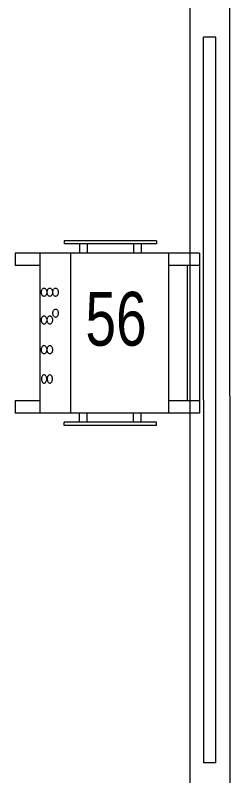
# Model space of a CAD drawing. Header units: millimetres. Extents: x 26027 to 581921, y 7230 to 233891.
# Drawn here: x 507744 to 508094, y 137499 to 138736 of the extents above; entities that cross this region are included whole.
import ezdxf

# ---------------------------------------------------------------- set-up
doc = ezdxf.new("R2010")
doc.units = ezdxf.units.MM
doc.header["$LTSCALE"] = 5
doc.layers.add('Medical Equipment and Furniture', color=252, linetype='Continuous', lineweight=0)
doc.layers.add('Medical Equipment and Furniture1', color=252, linetype='Continuous', lineweight=5)
doc.styles.add('X3G_ENTITY_257CFD', font='swisscl.ttf', dxfattribs={"height": 200})

# ---------------------------------------------------------------- blocks, each defined once
blk = doc.blocks.new('HF16786E-P')
at = {"layer": 'Medical Equipment and Furniture1'}
for p, q in [((-1.86, -0.36), (-0.28, -0.36)), ((-0.48, -0.3825), (-1.66, -0.3825)), ((-1.66, -0.3825), (-1.66, -0.4025)), ((-0.48, -0.3825), (-0.48, -0.4025)), ((-0.48, -0.4025), (-1.66, -0.4025)), ((-2.14, -0.425), (0, -0.425))]:
    blk.add_line(p, q, dxfattribs=at)
blk = doc.blocks.new('ME17423-P')
at = {"layer": 'Medical Equipment and Furniture1'}
for p, q in [((0.26, 0), (0, 0)), ((0, 0), (0, -0.3)), ((0.02, 0), (0.02, -0.05)), ((0.24, 0), (0.24, -0.05)), ((0.26, 0), (0.26, -0.3)), ((0.24, -0.02), (0.02, -0.02)), ((0.26, -0.05), (0, -0.05)), ((-0.02, -0.07), (-0.02, -0.22)), ((-0.02, -0.07), (-0.015, -0.07)), ((-0.015, -0.07), (-0.015, -0.22)), ((0.275, -0.07), (0.275, -0.22)), ((0.28, -0.07), (0.275, -0.07)), ((0.28, -0.07), (0.28, -0.22)), ((-0.015, -0.095), (0, -0.095)), ((0.275, -0.095), (0.26, -0.095)), ((-0.015, -0.1075), (0, -0.1075)), ((0.275, -0.1075), (0.26, -0.1075)), ((-0.015, -0.1825), (0, -0.1825)), ((0.275, -0.1825), (0.26, -0.1825)), ((-0.015, -0.195), (0, -0.195)), ((0.275, -0.195), (0.26, -0.195)), ((0.26, -0.21), (0, -0.21)), ((-0.02, -0.22), (-0.015, -0.22)), ((0.28, -0.22), (0.275, -0.22)), ((0.26, -0.26), (0, -0.26)), ((0.02, -0.26), (0.02, -0.3)), ((0.24, -0.26), (0.24, -0.3)), ((0.02, -0.3), (0, -0.3)), ((0.26, -0.3), (0.24, -0.3))]:
    blk.add_line(p, q, dxfattribs=at)
for points in [[(0.0623, -0.2435, -0.14448), (0.0618, -0.2451, -0.107176), (0.0603, -0.2466, -0.077753), (0.0582, -0.2475, -0.064938), (0.0555, -0.2479, -0.064938), (0.0528, -0.2475, -0.077753), (0.0508, -0.2466, -0.107176), (0.0492, -0.2451, -0.14448), (0.0488, -0.2435, -0.14448), (0.0492, -0.242, -0.107176), (0.0508, -0.2405, -0.077753), (0.0528, -0.2396, -0.064938), (0.0555, -0.2392, -0.064938), (0.0582, -0.2396, -0.077753), (0.0603, -0.2405, -0.107176), (0.0618, -0.242, -0.14448)], [(0.0623, -0.2529, -0.14448), (0.0618, -0.2544, -0.107176), (0.0603, -0.2559, -0.077753), (0.0582, -0.2568, -0.064938), (0.0555, -0.2572, -0.064938), (0.0528, -0.2568, -0.077753), (0.0508, -0.2559, -0.107176), (0.0492, -0.2544, -0.14448), (0.0488, -0.2529, -0.14448), (0.0492, -0.2513, -0.107176), (0.0508, -0.2498, -0.077753), (0.0528, -0.2489, -0.064938), (0.0555, -0.2485, -0.064938), (0.0582, -0.2489, -0.077753), (0.0603, -0.2498, -0.107176), (0.0618, -0.2513, -0.14448)]]:
    blk.add_lwpolyline(points, format="xyb", close=True, dxfattribs=at)
for centre, radius, start, end in [((0.1585, -0.2342), 0.00284, 147.1153, 180), ((0.1585, -0.2342), 0.00284, 180, 212.8847), ((0.1604, -0.2354), 0.00507, 122.6457, 147.1153), ((0.1616, -0.2373), 0.00735, 104.8618, 122.6457), ((0.1624, -0.2404), 0.0105, 90, 104.8618), ((0.1624, -0.2404), 0.0105, 75.1382, 90), ((0.1632, -0.2373), 0.00735, 57.3543, 75.1382), ((0.1645, -0.2354), 0.00507, 32.8847, 57.3543), ((0.1663, -0.2342), 0.00284, 0, 32.8847), ((0.1663, -0.2342), 0.00284, 327.1153, 0), ((0.1927, -0.2342), 0.00284, 147.1153, 180), ((0.1927, -0.2342), 0.00284, 180, 212.8847), ((0.1945, -0.2354), 0.00507, 122.6457, 147.1153), ((0.1958, -0.2373), 0.00735, 104.8618, 122.6457), ((0.1966, -0.2404), 0.0105, 90, 104.8618), ((0.1966, -0.2404), 0.0105, 75.1382, 90), ((0.1974, -0.2373), 0.00735, 57.3543, 75.1382), ((0.1986, -0.2354), 0.00507, 32.8847, 57.3543), ((0.2005, -0.2342), 0.00284, 0, 32.8847), ((0.2005, -0.2342), 0.00284, 327.1153, 360), ((0.0991, -0.2435), 0.00284, 147.1153, 180), ((0.0991, -0.2435), 0.00284, 180, 212.8847), ((0.101, -0.2447), 0.00507, 122.6457, 147.1153), ((0.101, -0.2423), 0.00507, 212.8847, 237.3543), ((0.1022, -0.2467), 0.00735, 104.8618, 122.6457), ((0.1022, -0.2404), 0.00735, 237.3543, 255.1382), ((0.103, -0.2497), 0.0105, 90, 104.8618), ((0.103, -0.2497), 0.0105, 75.1382, 90), ((0.1039, -0.2467), 0.00735, 57.3543, 75.1382), ((0.1039, -0.2404), 0.00735, 284.8618, 302.6457), ((0.1051, -0.2447), 0.00507, 32.8847, 57.3543), ((0.1051, -0.2423), 0.00507, 302.6457, 327.1153), ((0.107, -0.2435), 0.00284, 0, 32.8847), ((0.107, -0.2435), 0.00284, 327.1153, 360), ((0.1475, -0.2435), 0.00284, 147.1153, 180), ((0.1475, -0.2435), 0.00284, 180, 212.8847), ((0.1494, -0.2447), 0.00507, 122.6457, 147.1153), ((0.1494, -0.2423), 0.00507, 212.8847, 237.3543), ((0.1506, -0.2467), 0.00735, 104.8618, 122.6457), ((0.1506, -0.2404), 0.00735, 237.3543, 255.1382), ((0.1514, -0.2497), 0.0105, 90, 104.8618), ((0.1514, -0.2497), 0.0105, 75.1382, 90), ((0.1522, -0.2467), 0.00735, 57.3543, 75.1382), ((0.1522, -0.2404), 0.00735, 284.8618, 302.6457), ((0.1604, -0.233), 0.00507, 212.8847, 237.3543), ((0.1534, -0.2447), 0.00507, 32.8847, 57.3543), ((0.1534, -0.2423), 0.00507, 302.6457, 327.1153), ((0.1616, -0.2311), 0.00735, 237.3543, 255.1382), ((0.1553, -0.2435), 0.00284, 0, 32.8847), ((0.1553, -0.2435), 0.00284, 327.1153, 360), ((0.1624, -0.228), 0.0105, 255.1382, 270), ((0.1624, -0.228), 0.0105, 270, 284.8618), ((0.1632, -0.2311), 0.00735, 284.8618, 302.6457), ((0.1645, -0.233), 0.00507, 302.6457, 327.1153), ((0.1927, -0.2435), 0.00284, 147.1153, 180), ((0.1927, -0.2435), 0.00284, 180, 212.8847), ((0.1945, -0.233), 0.00507, 212.8847, 237.3543), ((0.1945, -0.2447), 0.00507, 122.6457, 147.1153), ((0.1945, -0.2423), 0.00507, 212.8847, 237.3543), ((0.1958, -0.2311), 0.00735, 237.3543, 255.1382), ((0.1958, -0.2467), 0.00735, 104.8618, 122.6457), ((0.1958, -0.2404), 0.00735, 237.3543, 255.1382), ((0.1966, -0.228), 0.0105, 255.1382, 270), ((0.1966, -0.2497), 0.0105, 90, 104.8618), ((0.1966, -0.228), 0.0105, 270, 284.8618), ((0.1966, -0.2497), 0.0105, 75.1382, 90), ((0.1974, -0.2311), 0.00735, 284.8618, 302.6457), ((0.1974, -0.2467), 0.00735, 57.3543, 75.1382), ((0.1974, -0.2404), 0.00735, 284.8618, 302.6457), ((0.1986, -0.233), 0.00507, 302.6457, 327.1153), ((0.1986, -0.2447), 0.00507, 32.8847, 57.3543), ((0.1986, -0.2423), 0.00507, 302.6457, 327.1153), ((0.2005, -0.2435), 0.00284, 0, 32.8847), ((0.2005, -0.2435), 0.00284, 327.1153, 360), ((0.0991, -0.2529), 0.00284, 147.1153, 180), ((0.0991, -0.2529), 0.00284, 180, 212.8847), ((0.101, -0.2541), 0.00507, 122.6457, 147.1153), ((0.101, -0.2517), 0.00507, 212.8847, 237.3543), ((0.1022, -0.256), 0.00735, 104.8618, 122.6457), ((0.1022, -0.2497), 0.00735, 237.3543, 255.1382), ((0.103, -0.2374), 0.0105, 255.1382, 270), ((0.103, -0.259), 0.0105, 90, 104.8618), ((0.103, -0.2467), 0.0105, 255.1382, 270), ((0.103, -0.2374), 0.0105, 270, 284.8618), ((0.103, -0.259), 0.0105, 75.1382, 90), ((0.103, -0.2467), 0.0105, 270, 284.8618), ((0.1039, -0.256), 0.00735, 57.3543, 75.1382), ((0.1039, -0.2497), 0.00735, 284.8618, 302.6457), ((0.1051, -0.2541), 0.00507, 32.8847, 57.3543), ((0.1051, -0.2517), 0.00507, 302.6457, 327.1153), ((0.107, -0.2529), 0.00284, 0, 32.8847), ((0.107, -0.2529), 0.00284, 327.1153, 360), ((0.1475, -0.2529), 0.00284, 147.1153, 180), ((0.1475, -0.2529), 0.00284, 180, 212.8847), ((0.1494, -0.2541), 0.00507, 122.6457, 147.1153), ((0.1494, -0.2517), 0.00507, 212.8847, 237.3543), ((0.1506, -0.256), 0.00735, 104.8618, 122.6457), ((0.1506, -0.2497), 0.00735, 237.3543, 255.1382), ((0.1514, -0.2374), 0.0105, 255.1382, 270), ((0.1514, -0.259), 0.0105, 90, 104.8618), ((0.1514, -0.2467), 0.0105, 255.1382, 270), ((0.1514, -0.2374), 0.0105, 270, 284.8618), ((0.1514, -0.259), 0.0105, 75.1382, 90), ((0.1514, -0.2467), 0.0105, 270, 284.8618), ((0.1522, -0.256), 0.00735, 57.3543, 75.1382), ((0.1522, -0.2497), 0.00735, 284.8618, 302.6457), ((0.1534, -0.2541), 0.00507, 32.8847, 57.3543), ((0.1534, -0.2517), 0.00507, 302.6457, 327.1153), ((0.1553, -0.2529), 0.00284, 0, 32.8847), ((0.1553, -0.2529), 0.00284, 327.1153, 360), ((0.1927, -0.2529), 0.00284, 147.1153, 180), ((0.1927, -0.2529), 0.00284, 180, 212.8847), ((0.1945, -0.2541), 0.00507, 122.6457, 147.1153), ((0.1945, -0.2517), 0.00507, 212.8847, 237.3543), ((0.1958, -0.256), 0.00735, 104.8618, 122.6457), ((0.1958, -0.2497), 0.00735, 237.3543, 255.1382), ((0.1966, -0.2374), 0.0105, 255.1382, 270), ((0.1966, -0.259), 0.0105, 90, 104.8618), ((0.1966, -0.2467), 0.0105, 255.1382, 270), ((0.1966, -0.2374), 0.0105, 270, 284.8618), ((0.1966, -0.259), 0.0105, 75.1382, 90), ((0.1966, -0.2467), 0.0105, 270, 284.8618), ((0.1974, -0.256), 0.00735, 57.3543, 75.1382), ((0.1974, -0.2497), 0.00735, 284.8618, 302.6457), ((0.1986, -0.2541), 0.00507, 32.8847, 57.3543), ((0.1986, -0.2517), 0.00507, 302.6457, 327.1153), ((0.2005, -0.2529), 0.00284, 0, 32.8847), ((0.2005, -0.2529), 0.00284, 327.1153, 360)]:
    blk.add_arc(centre, radius, start, end, dxfattribs=at)

msp = doc.modelspace()

# ---------------------------------------------------------------- block references
at = {"layer": 'Medical Equipment and Furniture', "lineweight": 0, "xscale": 1000, "yscale": 1000, "zscale": 1000, "rotation": 270.0149936594165}
msp.add_blockref('HF16786E-P', (508453.8, 137040.3, 0), dxfattribs=at)
at = {"layer": 'Medical Equipment and Furniture', "xscale": -999.9999999999994, "yscale": 1000, "zscale": 1000, "rotation": 270.0002291391862}
msp.add_blockref('ME17423-P', (508044.1, 138088.7, 0), dxfattribs=at)

# ---------------------------------------------------------------- texts
at = {"layer": 'Medical Equipment and Furniture', "insert": (507908.4, 138285.8, 0), "char_height": 87.47, "attachment_point": 2, "style": 'X3G_ENTITY_257CFD'}
msp.add_mtext('56', dxfattribs=at)

doc.saveas('drawing.dxf')
